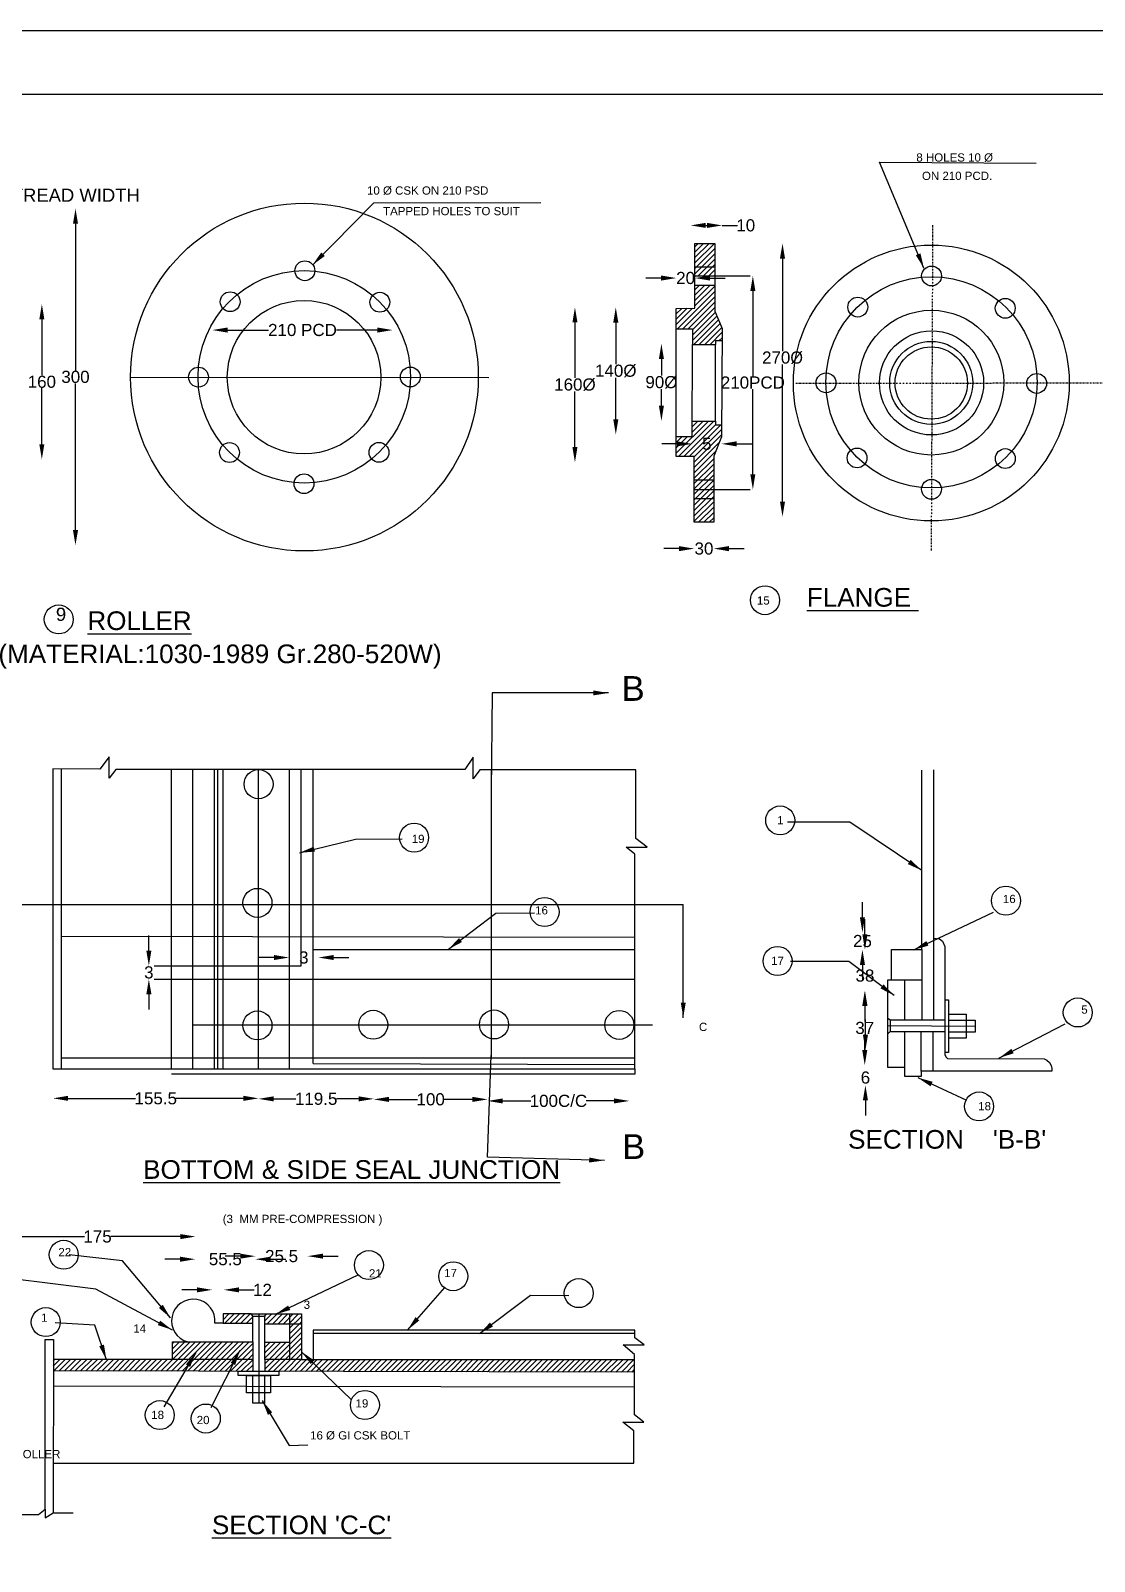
# Model space of a CAD drawing. Header units: metres. Extents: x 123 to 1660, y 133 to 921.
# Drawn here: x 846 to 1197, y 416 to 921 of the extents above; entities that cross this region are included whole.
import ezdxf

# ---------------------------------------------------------------- set-up
doc = ezdxf.new("R2010")
doc.units = ezdxf.units.M
doc.header["$MEASUREMENT"] = 0
doc.linetypes.add('DASHDOT', pattern=[1, 0.5, -0.25, 0, -0.25])
doc.layers.add('DIMENSION', color=7, linetype='Continuous')
doc.layers.add('TEXT', color=255, linetype='Continuous')
doc.styles.get("Standard").update_dxf_attribs({"font": 'ARIAL_1.TTF'})
doc.dimstyles.get("Standard").update_dxf_attribs({"dimtxt": 4, "dimasz": 5, "dimexe": 0.18, "dimexo": 0.0625, "dimgap": 0.09, "dimtad": 0, "dimtih": 1, "dimtoh": 1, "dimdec": 0, "dimzin": 0, "dimdsep": 46, "dimtxsty": 'Standard', "dimcen": 0, "dimse1": 1, "dimse2": 1, "dimadec": 0, "dimazin": 0, "dimtfac": 1, "dimtdec": 0, "dimtofl": 0, "dimtmove": 0, "dimatfit": 3, "dimfxl": 0, "dimtolj": 1, "dimtzin": 0, "dimarcsym": 0})
picture_1 = doc.add_image_def('image1.jpg', size_in_pixel=(7220, 3699))

# ---------------------------------------------------------------- blocks, each defined once
blk = doc.blocks.new('*D79')
at = {"layer": 'Defpoints', "color": 0}
for p in [(860.59, 861.99), (860.59, 751.09), (860.93, 751.09)]:
    blk.add_point(p, dxfattribs=at)
at = {"layer": 'DIMENSION', "color": 0, "lineweight": -2}
for p, q in [((860.93, 856.99), (860.93, 808.67)), ((860.93, 756.09), (860.93, 804.4))]:
    blk.add_line(p, q, dxfattribs=at)
at = {"layer": 'DIMENSION', "color": 0}
for points in [[(860.1, 856.99), (861.77, 856.99), (860.93, 861.99)], [(860.1, 756.09), (861.77, 756.09), (860.93, 751.09)]]:
    blk.add_solid(points, dxfattribs=at)
at = {"layer": 'DIMENSION', "color": 0, "insert": (860.93, 806.54), "char_height": 4, "attachment_point": 5}
blk.add_mtext('\\A1;300', dxfattribs=at)
blk = doc.blocks.new('*D80')
at = {"layer": 'Defpoints', "color": 0}
for p in [(848.45, 830.48), (849.85, 830.48), (848.45, 779.37)]:
    blk.add_point(p, dxfattribs=at)
at = {"layer": 'DIMENSION', "color": 0, "lineweight": -2}
for p, q in [((849.85, 825.48), (849.85, 807.06)), ((849.85, 784.37), (849.85, 802.79))]:
    blk.add_line(p, q, dxfattribs=at)
at = {"layer": 'DIMENSION', "color": 0}
for points in [[(849.02, 825.48), (850.68, 825.48), (849.85, 830.48)], [(849.02, 784.37), (850.68, 784.37), (849.85, 779.37)]]:
    blk.add_solid(points, dxfattribs=at)
at = {"layer": 'DIMENSION', "color": 0, "insert": (849.85, 804.92), "char_height": 4, "attachment_point": 5}
blk.add_mtext('\\A1;160', dxfattribs=at)
blk = doc.blocks.new('*D82')
at = {"layer": 'Defpoints', "color": 0}
for p in [(965.44, 823.84), (965.44, 821.98), (906.03, 788.69)]:
    blk.add_point(p, dxfattribs=at)
at = {"layer": 'DIMENSION', "color": 0, "lineweight": -2}
for p, q in [((911.03, 821.98), (924.54, 821.98)), ((960.44, 821.98), (946.93, 821.98))]:
    blk.add_line(p, q, dxfattribs=at)
at = {"layer": 'DIMENSION', "color": 0}
for points in [[(911.03, 822.81), (911.03, 821.14), (906.03, 821.98)], [(960.44, 822.81), (960.44, 821.14), (965.44, 821.98)]]:
    blk.add_solid(points, dxfattribs=at)
at = {"layer": 'DIMENSION', "color": 0, "insert": (935.74, 821.98), "char_height": 4, "attachment_point": 5}
blk.add_mtext('\\A1;210 PCD', dxfattribs=at)
blk = doc.blocks.new('*D83')
at = {"layer": 'Defpoints', "color": 0}
for p in [(1039.2, 829.5), (1025.52, 778.43), (1039.2, 778.43)]:
    blk.add_point(p, dxfattribs=at)
at = {"layer": 'DIMENSION', "color": 0, "lineweight": -2}
for p, q in [((1025.52, 824.5), (1025.52, 806.21)), ((1025.52, 783.43), (1025.52, 801.72))]:
    blk.add_line(p, q, dxfattribs=at)
at = {"layer": 'DIMENSION', "color": 0}
for points in [[(1024.69, 824.5), (1026.35, 824.5), (1025.52, 829.5)], [(1024.69, 783.43), (1026.35, 783.43), (1025.52, 778.43)]]:
    blk.add_solid(points, dxfattribs=at)
at = {"layer": 'DIMENSION', "color": 0, "insert": (1025.52, 803.96), "char_height": 4, "attachment_point": 5}
blk.add_mtext('\\A1;160Ø ', dxfattribs=at)
blk = doc.blocks.new('*D84')
at = {"layer": 'Defpoints', "color": 0}
for p in [(1043.92, 829.46), (1038.98, 787.55), (1043.92, 787.55)]:
    blk.add_point(p, dxfattribs=at)
at = {"layer": 'DIMENSION', "color": 0, "lineweight": -2}
for p, q in [((1038.98, 824.46), (1038.98, 810.75)), ((1038.98, 792.55), (1038.98, 806.26))]:
    blk.add_line(p, q, dxfattribs=at)
at = {"layer": 'DIMENSION', "color": 0}
for points in [[(1038.15, 824.46), (1039.82, 824.46), (1038.98, 829.46)], [(1038.15, 792.55), (1039.82, 792.55), (1038.98, 787.55)]]:
    blk.add_solid(points, dxfattribs=at)
at = {"layer": 'DIMENSION', "color": 0, "insert": (1038.98, 808.51), "char_height": 4, "attachment_point": 5}
blk.add_mtext('\\A1;140Ø', dxfattribs=at)
blk = doc.blocks.new('*D85')
at = {"layer": 'Defpoints', "color": 0}
for p in [(1051.66, 817.47), (1051.66, 792.03), (1054.02, 792.03)]:
    blk.add_point(p, dxfattribs=at)
at = {"layer": 'DIMENSION', "color": 0, "lineweight": -2}
for p, q in [((1054.02, 812.47), (1054.02, 807)), ((1054.02, 797.03), (1054.02, 802.51))]:
    blk.add_line(p, q, dxfattribs=at)
at = {"layer": 'DIMENSION', "color": 0}
for points in [[(1053.18, 812.47), (1054.85, 812.47), (1054.02, 817.47)], [(1053.18, 797.03), (1054.85, 797.03), (1054.02, 792.03)]]:
    blk.add_solid(points, dxfattribs=at)
at = {"layer": 'DIMENSION', "color": 0, "insert": (1054.02, 804.75), "char_height": 4, "attachment_point": 5}
blk.add_mtext('\\A1;90Ø ', dxfattribs=at)
blk = doc.blocks.new('*D86')
at = {"layer": 'Defpoints', "color": 0}
for p in [(1063.65, 855.67), (1074.05, 856.46), (1074.05, 855.67)]:
    blk.add_point(p, dxfattribs=at)
at = {"layer": 'DIMENSION', "color": 0, "lineweight": -2}
for p, q in [((1068.65, 856.46), (1069.05, 856.46)), ((1074.05, 856.46), (1079.05, 856.46))]:
    blk.add_line(p, q, dxfattribs=at)
at = {"layer": 'DIMENSION', "color": 0}
for points in [[(1068.65, 857.29), (1068.65, 855.63), (1063.65, 856.46)], [(1069.05, 857.29), (1069.05, 855.63), (1074.05, 856.46)]]:
    blk.add_solid(points, dxfattribs=at)
at = {"layer": 'DIMENSION', "color": 0, "insert": (1081.81, 856.46), "char_height": 4, "attachment_point": 5}
blk.add_mtext('\\A1;10', dxfattribs=at)
blk = doc.blocks.new('*D87')
at = {"layer": 'Defpoints', "color": 0}
for p in [(1065.05, 839.11), (1058.91, 829.11), (1065.05, 829.11)]:
    blk.add_point(p, dxfattribs=at)
at = {"layer": 'DIMENSION', "color": 0, "lineweight": -2}
for p, q in [((1053.91, 839.11), (1048.91, 839.11)), ((1070.05, 839.11), (1075.05, 839.11))]:
    blk.add_line(p, q, dxfattribs=at)
at = {"layer": 'DIMENSION', "color": 0}
for points in [[(1053.91, 839.94), (1053.91, 838.28), (1058.91, 839.11)], [(1070.05, 839.94), (1070.05, 838.28), (1065.05, 839.11)]]:
    blk.add_solid(points, dxfattribs=at)
at = {"layer": 'DIMENSION', "color": 0, "insert": (1061.98, 839.11), "char_height": 4, "attachment_point": 5}
blk.add_mtext('\\A1;20', dxfattribs=at)
blk = doc.blocks.new('*D88')
at = {"layer": 'Defpoints', "color": 0}
for p in [(1064.13, 786.86), (1073.8, 786.76), (1073.8, 784.48)]:
    blk.add_point(p, dxfattribs=at)
at = {"layer": 'DIMENSION', "color": 0, "lineweight": -2}
for p, q in [((1059.13, 784.48), (1054.13, 784.48)), ((1078.8, 784.48), (1083.8, 784.48))]:
    blk.add_line(p, q, dxfattribs=at)
at = {"layer": 'DIMENSION', "color": 0}
for points in [[(1059.13, 785.32), (1059.13, 783.65), (1064.13, 784.48)], [(1078.8, 785.32), (1078.8, 783.65), (1073.8, 784.48)]]:
    blk.add_solid(points, dxfattribs=at)
at = {"layer": 'DIMENSION', "color": 0, "insert": (1068.97, 784.48), "char_height": 4, "attachment_point": 5}
blk.add_mtext('\\A1;5', dxfattribs=at)
blk = doc.blocks.new('*D89')
at = {"layer": 'Defpoints', "color": 0}
for p in [(1064.84, 758.64), (1071.24, 758.64), (1071.24, 749.96)]:
    blk.add_point(p, dxfattribs=at)
at = {"layer": 'DIMENSION', "color": 0, "lineweight": -2}
for p, q in [((1059.84, 749.96), (1054.84, 749.96)), ((1076.24, 749.96), (1081.24, 749.96))]:
    blk.add_line(p, q, dxfattribs=at)
at = {"layer": 'DIMENSION', "color": 0}
for points in [[(1059.84, 750.79), (1059.84, 749.12), (1064.84, 749.96)], [(1076.24, 750.79), (1076.24, 749.12), (1071.24, 749.96)]]:
    blk.add_solid(points, dxfattribs=at)
at = {"layer": 'DIMENSION', "color": 0, "insert": (1068.04, 749.96), "char_height": 4, "attachment_point": 5}
blk.add_mtext('\\A1;30', dxfattribs=at)
blk = doc.blocks.new('*D90')
at = {"layer": 'Defpoints', "color": 0}
for p in [(1080.69, 839.84), (1084.15, 839.84), (1083.24, 769.49)]:
    blk.add_point(p, dxfattribs=at)
at = {"layer": 'DIMENSION', "color": 0, "lineweight": -2}
for p, q in [((1084.15, 834.84), (1084.15, 806.82)), ((1084.15, 774.49), (1084.15, 802.51))]:
    blk.add_line(p, q, dxfattribs=at)
at = {"layer": 'DIMENSION', "color": 0}
for points in [[(1083.31, 834.84), (1084.98, 834.84), (1084.15, 839.84)], [(1083.31, 774.49), (1084.98, 774.49), (1084.15, 769.49)]]:
    blk.add_solid(points, dxfattribs=at)
at = {"layer": 'DIMENSION', "color": 0, "insert": (1084.15, 804.66), "char_height": 4, "attachment_point": 5}
blk.add_mtext('\\A1;210PCD', dxfattribs=at)
blk = doc.blocks.new('*D91')
at = {"layer": 'Defpoints', "color": 0}
for p in [(1071.59, 850.5), (1071.24, 760.46), (1093.92, 760.46)]:
    blk.add_point(p, dxfattribs=at)
at = {"layer": 'DIMENSION', "color": 0, "lineweight": -2}
for p, q in [((1093.92, 845.5), (1093.92, 815.07)), ((1093.92, 765.46), (1093.92, 810.61))]:
    blk.add_line(p, q, dxfattribs=at)
at = {"layer": 'DIMENSION', "color": 0}
for points in [[(1093.08, 845.5), (1094.75, 845.5), (1093.92, 850.5)], [(1093.08, 765.46), (1094.75, 765.46), (1093.92, 760.46)]]:
    blk.add_solid(points, dxfattribs=at)
at = {"layer": 'DIMENSION', "color": 0, "insert": (1093.92, 812.84), "char_height": 4, "attachment_point": 5}
blk.add_mtext('\\A1;270{\\fCalisto MT|b0|i0|c0|p18;Ø}', dxfattribs=at)
blk = doc.blocks.new('*D94')
at = {"layer": 'Defpoints', "color": 0}
for p in [(853.5, 578.53), (921.26, 578.53), (921.26, 568.83)]:
    blk.add_point(p, dxfattribs=at)
at = {"layer": 'DIMENSION', "color": 0, "lineweight": -2}
for p, q in [((858.5, 568.83), (880.72, 568.83)), ((916.26, 568.83), (894.05, 568.83))]:
    blk.add_line(p, q, dxfattribs=at)
at = {"layer": 'DIMENSION', "color": 0}
for points in [[(858.5, 569.67), (858.5, 568), (853.5, 568.83)], [(916.26, 569.67), (916.26, 568), (921.26, 568.83)]]:
    blk.add_solid(points, dxfattribs=at)
at = {"layer": 'DIMENSION', "color": 0, "insert": (887.38, 568.83), "char_height": 4, "attachment_point": 5}
blk.add_mtext('\\A1;155.5', dxfattribs=at)
blk = doc.blocks.new('*D95')
at = {"layer": 'Defpoints', "color": 0}
for p in [(921.26, 568.83), (959.21, 568.83), (959.21, 568.66)]:
    blk.add_point(p, dxfattribs=at)
at = {"layer": 'DIMENSION', "color": 0, "lineweight": -2}
for p, q in [((926.26, 568.66), (933.57, 568.66)), ((954.21, 568.66), (946.9, 568.66))]:
    blk.add_line(p, q, dxfattribs=at)
at = {"layer": 'DIMENSION', "color": 0}
for points in [[(926.26, 569.5), (926.26, 567.83), (921.26, 568.66)], [(954.21, 569.5), (954.21, 567.83), (959.21, 568.66)]]:
    blk.add_solid(points, dxfattribs=at)
at = {"layer": 'DIMENSION', "color": 0, "insert": (940.24, 568.66), "char_height": 4, "attachment_point": 5}
blk.add_mtext('\\A1;119.5', dxfattribs=at)
blk = doc.blocks.new('*D96')
at = {"layer": 'Defpoints', "color": 0}
for p in [(959.21, 568.66), (996.74, 568.66), (996.74, 568.49)]:
    blk.add_point(p, dxfattribs=at)
at = {"layer": 'DIMENSION', "color": 0, "lineweight": -2}
for p, q in [((964.21, 568.49), (973.66, 568.49)), ((991.74, 568.49), (982.29, 568.49))]:
    blk.add_line(p, q, dxfattribs=at)
at = {"layer": 'DIMENSION', "color": 0}
for points in [[(964.21, 569.32), (964.21, 567.66), (959.21, 568.49)], [(991.74, 569.32), (991.74, 567.66), (996.74, 568.49)]]:
    blk.add_solid(points, dxfattribs=at)
at = {"layer": 'DIMENSION', "color": 0, "insert": (977.98, 568.49), "char_height": 4, "attachment_point": 5}
blk.add_mtext('\\A1;100', dxfattribs=at)
blk = doc.blocks.new('*D97')
at = {"layer": 'Defpoints', "color": 0}
for p in [(996.74, 568.66), (1043.43, 568.66), (1043.43, 567.98)]:
    blk.add_point(p, dxfattribs=at)
at = {"layer": 'DIMENSION', "color": 0, "lineweight": -2}
for p, q in [((1001.74, 567.98), (1010.94, 567.98)), ((1038.43, 567.98), (1029.23, 567.98))]:
    blk.add_line(p, q, dxfattribs=at)
at = {"layer": 'DIMENSION', "color": 0}
for points in [[(1001.74, 568.81), (1001.74, 567.15), (996.74, 567.98)], [(1038.43, 568.81), (1038.43, 567.15), (1043.43, 567.98)]]:
    blk.add_solid(points, dxfattribs=at)
at = {"layer": 'DIMENSION', "color": 0, "insert": (1020.08, 567.98), "char_height": 4, "attachment_point": 5}
blk.add_mtext('\\A1;100C/C ', dxfattribs=at)
blk = doc.blocks.new('*D98')
at = {"layer": 'Defpoints', "color": 0}
for p in [(885.11, 612.47), (886.82, 612.47), (886.9, 608.14)]:
    blk.add_point(p, dxfattribs=at)
at = {"layer": 'DIMENSION', "color": 0, "lineweight": -2}
for p, q in [((885.11, 617.47), (885.11, 622.47)), ((885.11, 603.14), (885.11, 598.14))]:
    blk.add_line(p, q, dxfattribs=at)
at = {"layer": 'DIMENSION', "color": 0}
for points in [[(884.28, 617.47), (885.95, 617.47), (885.11, 612.47)], [(884.28, 603.14), (885.95, 603.14), (885.11, 608.14)]]:
    blk.add_solid(points, dxfattribs=at)
at = {"layer": 'DIMENSION', "color": 0, "insert": (885.11, 610.31), "char_height": 4, "attachment_point": 5}
blk.add_mtext('\\A1;3', dxfattribs=at)
blk = doc.blocks.new('*D99')
at = {"layer": 'Defpoints', "color": 0}
for p in [(835.91, 523.52), (900.48, 523.52), (900.48, 523.28)]:
    blk.add_point(p, dxfattribs=at)
at = {"layer": 'DIMENSION', "color": 0, "lineweight": -2}
for p, q in [((840.91, 523.28), (863.86, 523.28)), ((895.48, 523.28), (872.53, 523.28))]:
    blk.add_line(p, q, dxfattribs=at)
at = {"layer": 'DIMENSION', "color": 0}
for points in [[(840.91, 524.12), (840.91, 522.45), (835.91, 523.28)], [(895.48, 524.12), (895.48, 522.45), (900.48, 523.28)]]:
    blk.add_solid(points, dxfattribs=at)
at = {"layer": 'DIMENSION', "color": 0, "insert": (868.2, 523.28), "char_height": 4, "attachment_point": 5}
blk.add_mtext('\\A1;175', dxfattribs=at)
blk = doc.blocks.new('*D100')
at = {"layer": 'Defpoints', "color": 0}
for p in [(920.21, 515.83), (900.4, 514.15), (920.21, 514.15)]:
    blk.add_point(p, dxfattribs=at)
at = {"layer": 'DIMENSION', "color": 0, "lineweight": -2}
for p, q in [((895.4, 515.83), (890.4, 515.83)), ((925.21, 515.83), (930.21, 515.83))]:
    blk.add_line(p, q, dxfattribs=at)
at = {"layer": 'DIMENSION', "color": 0}
for points in [[(895.4, 516.66), (895.4, 514.99), (900.4, 515.83)], [(925.21, 516.66), (925.21, 514.99), (920.21, 515.83)]]:
    blk.add_solid(points, dxfattribs=at)
at = {"layer": 'DIMENSION', "color": 0, "insert": (910.31, 515.83), "char_height": 4, "attachment_point": 5}
blk.add_mtext('\\A1;55.5', dxfattribs=at)
blk = doc.blocks.new('*D101')
at = {"layer": 'Defpoints', "color": 0}
for p in [(937.49, 516.83), (920.21, 514.15), (937.49, 514.15)]:
    blk.add_point(p, dxfattribs=at)
at = {"layer": 'DIMENSION', "color": 0, "lineweight": -2}
for p, q in [((915.21, 516.83), (910.21, 516.83)), ((942.49, 516.83), (947.49, 516.83))]:
    blk.add_line(p, q, dxfattribs=at)
at = {"layer": 'DIMENSION', "color": 0}
for points in [[(915.21, 517.67), (915.21, 516), (920.21, 516.83)], [(942.49, 517.67), (942.49, 516), (937.49, 516.83)]]:
    blk.add_solid(points, dxfattribs=at)
at = {"layer": 'DIMENSION', "color": 0, "insert": (928.85, 516.83), "char_height": 4, "attachment_point": 5}
blk.add_mtext('\\A1;25.5', dxfattribs=at)
blk = doc.blocks.new('*D102')
at = {"layer": 'Defpoints', "color": 0}
for p in [(909.81, 505.73), (905.99, 499.01), (909.81, 499.01)]:
    blk.add_point(p, dxfattribs=at)
at = {"layer": 'DIMENSION', "color": 0, "lineweight": -2}
for p, q in [((900.99, 505.73), (895.99, 505.73)), ((914.81, 505.73), (919.81, 505.73))]:
    blk.add_line(p, q, dxfattribs=at)
at = {"layer": 'DIMENSION', "color": 0}
for points in [[(900.99, 506.56), (900.99, 504.89), (905.99, 505.73)], [(914.81, 506.56), (914.81, 504.89), (909.81, 505.73)]]:
    blk.add_solid(points, dxfattribs=at)
at = {"layer": 'DIMENSION', "color": 0, "insert": (922.55, 505.73), "char_height": 4, "attachment_point": 5}
blk.add_mtext('\\A1;12', dxfattribs=at)
blk = doc.blocks.new('*D116')
at = {"layer": 'Defpoints', "color": 0}
for p in [(1123.46, 623.47), (1120.26, 617.82), (1123.46, 617.82)]:
    blk.add_point(p, dxfattribs=at)
at = {"layer": 'DIMENSION', "color": 0, "lineweight": -2}
for p, q in [((1120.26, 628.47), (1120.26, 633.47)), ((1120.26, 612.82), (1120.26, 607.82))]:
    blk.add_line(p, q, dxfattribs=at)
at = {"layer": 'DIMENSION', "color": 0}
for points in [[(1119.42, 628.47), (1121.09, 628.47), (1120.26, 623.47)], [(1119.42, 612.82), (1121.09, 612.82), (1120.26, 617.82)]]:
    blk.add_solid(points, dxfattribs=at)
at = {"layer": 'DIMENSION', "color": 0, "insert": (1120.26, 620.65), "char_height": 4, "attachment_point": 5}
blk.add_mtext('\\A1;25', dxfattribs=at)
blk = doc.blocks.new('*D117')
at = {"layer": 'Defpoints', "color": 0}
for p in [(1120.26, 617.82), (1120.26, 604.26), (1121.09, 604.26)]:
    blk.add_point(p, dxfattribs=at)
at = {"layer": 'DIMENSION', "color": 0, "lineweight": -2}
for p, q in [((1121.09, 622.82), (1121.09, 627.82)), ((1121.09, 599.26), (1121.09, 594.26))]:
    blk.add_line(p, q, dxfattribs=at)
at = {"layer": 'DIMENSION', "color": 0}
for points in [[(1120.26, 622.82), (1121.92, 622.82), (1121.09, 617.82)], [(1120.26, 599.26), (1121.92, 599.26), (1121.09, 604.26)]]:
    blk.add_solid(points, dxfattribs=at)
at = {"layer": 'DIMENSION', "color": 0, "insert": (1121.09, 609.26), "char_height": 4, "attachment_point": 5}
blk.add_mtext('\\A1;38', dxfattribs=at)
blk = doc.blocks.new('*D118')
at = {"layer": 'Defpoints', "color": 0}
for p in [(1121.09, 604.26), (1121.02, 579.76), (1121.09, 579.76)]:
    blk.add_point(p, dxfattribs=at)
at = {"layer": 'DIMENSION', "color": 0, "lineweight": -2}
for p, q in [((1121.02, 599.26), (1121.02, 594.14)), ((1121.02, 584.76), (1121.02, 589.88))]:
    blk.add_line(p, q, dxfattribs=at)
at = {"layer": 'DIMENSION', "color": 0}
for points in [[(1120.18, 599.26), (1121.85, 599.26), (1121.02, 604.26)], [(1120.18, 584.76), (1121.85, 584.76), (1121.02, 579.76)]]:
    blk.add_solid(points, dxfattribs=at)
at = {"layer": 'DIMENSION', "color": 0, "insert": (1121.02, 592.01), "char_height": 4, "attachment_point": 5}
blk.add_mtext('\\A1;37', dxfattribs=at)
blk = doc.blocks.new('*D119')
at = {"layer": 'Defpoints', "color": 0}
for p in [(1121.02, 584.76), (1121.02, 573.16), (1121.24, 573.16)]:
    blk.add_point(p, dxfattribs=at)
at = {"layer": 'DIMENSION', "color": 0, "lineweight": -2}
for p, q in [((1121.24, 589.76), (1121.24, 594.76)), ((1121.24, 568.16), (1121.24, 563.16))]:
    blk.add_line(p, q, dxfattribs=at)
at = {"layer": 'DIMENSION', "color": 0}
for points in [[(1120.41, 589.76), (1122.08, 589.76), (1121.24, 584.76)], [(1120.41, 568.16), (1122.08, 568.16), (1121.24, 573.16)]]:
    blk.add_solid(points, dxfattribs=at)
at = {"layer": 'DIMENSION', "color": 0, "insert": (1121.24, 575.66), "char_height": 4, "attachment_point": 5}
blk.add_mtext('\\A1;6', dxfattribs=at)
blk = doc.blocks.new('*D120')
at = {"layer": 'Defpoints', "color": 0}
for p in [(931.34, 616.38), (941.03, 616.38), (941.03, 615.23)]:
    blk.add_point(p, dxfattribs=at)
at = {"layer": 'DIMENSION', "color": 0, "lineweight": -2}
for p, q in [((926.34, 615.23), (921.34, 615.23)), ((946.03, 615.23), (951.03, 615.23))]:
    blk.add_line(p, q, dxfattribs=at)
at = {"layer": 'DIMENSION', "color": 0}
for points in [[(926.34, 616.06), (926.34, 614.4), (931.34, 615.23)], [(946.03, 616.06), (946.03, 614.4), (941.03, 615.23)]]:
    blk.add_solid(points, dxfattribs=at)
at = {"layer": 'DIMENSION', "color": 0, "insert": (936.18, 615.23), "char_height": 4, "attachment_point": 5}
blk.add_mtext('\\A1;3', dxfattribs=at)

msp = doc.modelspace()

# ---------------------------------------------------------------- hatches: boundary and pattern name
at = {"layer": 'DIMENSION'}
h = msp.add_hatch(dxfattribs=at)
h.set_pattern_fill('ANSI31', color=256, scale=10, style=0)
h.paths.add_polyline_path([(1071.59, 828.18), (1071.59, 836.74), (1070.44, 836.74), (1065.05, 836.74), (1065.05, 829.18), (1058.91, 829.11), (1058.91, 822.43), (1064.24, 822.43), (1064.24, 817.25), (1071.93, 817.25), (1071.93, 818.54), (1074, 818.53), (1074.03, 822.52)])
h.paths.add_polyline_path([(1073.83, 790.78), (1071.83, 790.79), (1071.83, 792.01), (1064.15, 792.01), (1064.13, 786.86), (1058.91, 786.86), (1058.91, 780.35), (1064.84, 780.35), (1064.84, 758.64), (1071.24, 758.64), (1071.24, 780.44), (1073.8, 786.76)])
h.paths.add_polyline_path([(1071.59, 850.5), (1065.05, 850.5), (1065.05, 839.84), (1071.59, 839.84)])
h.paths.add_polyline_path([(1066.64, 787.52), (1071.29, 787.52), (1071.29, 781.45), (1066.64, 781.45)], flags=24)
h = msp.add_hatch(dxfattribs=at)
h.set_pattern_fill('ANSI31', color=256, scale=10, style=0)
h.paths.add_polyline_path([(919.34, 482.84), (892.87, 482.89), (853.63, 482.89), (853.63, 479.02), (914.59, 478.9), (919.33, 478.9)])
h.paths.add_polyline_path([(1045.13, 482.76), (939.28, 482.76), (935.4, 482.76), (923.35, 482.76), (923.34, 478.9), (927.97, 478.9), (927.97, 478.88), (1045.13, 478.65)])
h.paths.add_polyline_path([(935.4, 494.58), (931.46, 494.58), (931.46, 482.76), (935.4, 482.76)])
h.paths.add_polyline_path([(935.4, 497.79), (931.46, 497.79), (931.46, 494.58), (935.4, 494.58)])
h.paths.add_polyline_path([(931.46, 497.79), (923.89, 497.79), (923.35, 497.04), (923.35, 494.58), (931.46, 494.58)])
h.paths.add_polyline_path([(919.33, 497.05), (918.8, 497.79), (909.56, 497.79), (909.56, 494.74), (919.33, 494.74)])
h.paths.add_polyline_path([(919.35, 488.58), (892.87, 488.58), (892.87, 482.89), (919.34, 482.84)])
h.paths.add_polyline_path([(931.46, 488.33), (923.35, 488.33), (923.35, 482.76), (931.46, 482.76)])

# ---------------------------------------------------------------- linework, layer by layer
at = {"layer": 'DIMENSION', "linetype": 'DASHDOT'}
for points in [[(1143.39, 856.49), (1142.91, 749.29)], [(1098.34, 804.48), (1222.92, 804.58)]]:
    msp.add_lwpolyline(points, dxfattribs=at)
at = {"layer": 'TEXT'}
for points in [[(274.42, 899.66), (1477.56, 899.66), (1477.56, 191.11), (274.42, 191.11)], [(914.59, 478.9), (927.97, 478.9), (927.97, 477.53), (914.59, 477.53)], [(917.31, 477.53), (925.25, 477.53), (925.25, 471.76), (917.31, 471.76)], [(919.32, 477.53), (923.21, 477.53), (923.21, 468.4), (919.32, 468.4)]]:
    msp.add_lwpolyline(points, close=True, dxfattribs=at)
for points in [[(1065.05, 829.18), (1065.05, 850.5), (1071.59, 850.5), (1071.59, 828.18), (1074.03, 822.52), (1073.8, 786.76), (1071.24, 780.44), (1071.24, 758.64), (1064.84, 758.64), (1064.84, 780.35), (1058.91, 780.35), (1058.91, 829.11), (1065.05, 829.18)], [(1065.05, 842.8), (1071.59, 842.8)], [(1065.05, 839.84), (1083.27, 839.84)], [(1065.05, 836.74), (1070.44, 836.74), (1071.59, 836.74)], [(1058.91, 822.43), (1064.24, 822.43), (1064.24, 817.25), (1071.93, 817.25), (1071.93, 818.54), (1074, 818.53)], [(1058.91, 786.86), (1064.13, 786.86), (1064.24, 817.25)], [(1064.15, 792.01), (1071.83, 792.01), (1071.83, 817.25)], [(879.07, 806.5), (997.15, 806.32)], [(1071.83, 792.01), (1071.83, 790.79), (1073.83, 790.78)], [(1071.24, 772.53), (1064.84, 772.53)], [(1064.84, 769.49), (1083.24, 769.49)], [(1064.84, 766.45), (1071.24, 766.45)], [(853.5, 677.42), (853.5, 578.53), (1045.28, 578.53), (1045.28, 649.29), (1042.38, 651.62), (1049.29, 651.62), (1045.56, 654.42), (1045.56, 677.05), (994.18, 677.05), (992.01, 674.16), (992.01, 681.23), (989.28, 677.13), (874.22, 677.13), (872.04, 674.34), (872.04, 681.41), (868.93, 677.28), (853.5, 677.42)], [(856.2, 677.4), (856.2, 578.53)], [(892.61, 578.53), (892.61, 677.13)], [(899.6, 578.53), (899.6, 677.13)], [(906.72, 578.53), (906.72, 677.13)], [(907.8, 578.53), (907.8, 677.13)], [(909.6, 578.53), (909.6, 677.13)], [(921.26, 578.53), (921.26, 677.13)], [(931.5, 578.53), (931.5, 677.13)], [(935.34, 612.47), (935.34, 677.13)], [(939.21, 580.26), (939.21, 677.13)], [(997.98, 582.19), (997.98, 677.05)], [(1182.71, 577.82), (1139.65, 577.82), (1139.65, 576.07), (1134.19, 576.07), (1134.19, 578.97), (1128.59, 578.97), (1128.59, 607.83), (1129.84, 607.83), (1129.84, 617.82), (1139.78, 617.82), (1139.78, 676.92)], [(1143.71, 677.07), (1143.71, 621.63), (1145.67, 621.36), (1146.59, 620.66), (1147.38, 618.81), (1147.38, 601.33), (1148.65, 601.33), (1148.65, 596.58), (1154.42, 596.58), (1154.42, 588.65), (1148.58, 588.65), (1148.58, 583.91), (1147.36, 583.91), (1147.4, 583.18), (1147.8, 582.45), (1148.34, 581.99), (1180.12, 581.8), (1181.04, 581.45), (1181.89, 580.62), (1182.5, 579.61), (1182.64, 578.71), (1182.71, 577.82)], [(1045.28, 621.78), (856.2, 622.15)], [(1143.71, 621.63), (1143.71, 594.71)], [(939.21, 617.89), (1045.28, 617.89)], [(1139.78, 617.82), (1139.78, 594.71)], [(886.82, 612.47), (935.34, 612.47)], [(886.9, 608.14), (1045.28, 608.14)], [(1129.84, 607.83), (1139.78, 607.83)], [(1134.08, 607.83), (1134.08, 594.71)], [(1147.38, 601.33), (1147.36, 583.91)], [(1128.59, 595.29), (1129.41, 594.71), (1129.41, 590.85), (1128.59, 590.11)], [(1148.65, 596.58), (1148.65, 588.65)], [(899.6, 593.04), (1051.03, 593.04)], [(1128.59, 592.8), (1157.44, 592.59)], [(1129.41, 594.71), (1147.37, 594.71)], [(1129.41, 590.85), (1147.46, 590.85)], [(1134.19, 578.97), (1134.19, 590.85)], [(1139.65, 577.82), (1139.65, 590.85)], [(1143.6, 577.82), (1143.6, 590.85)], [(1148.65, 594.56), (1157.44, 594.56), (1157.44, 590.61), (1148.65, 590.61)], [(856.2, 582.19), (1045.28, 582.19)], [(939.21, 580.26), (1045.28, 579.97)], [(1045.28, 578.53), (1045.28, 576.85), (892.61, 576.85)], [(909.56, 494.74), (919.33, 494.74)], [(918.8, 497.79), (935.4, 497.79), (935.4, 482.76), (939.28, 482.76)], [(919.33, 497.05), (923.35, 497.05)], [(921.33, 497.79), (921.32, 468.35)], [(923.35, 482.76), (923.35, 497.04), (923.89, 497.79)], [(923.35, 494.58), (935.4, 494.58)], [(931.46, 497.79), (931.46, 482.76)], [(850.97, 433.42), (850.97, 489.33), (853.65, 489.33), (853.54, 432.26)], [(853.57, 448.65), (1044.98, 448.65), (1044.98, 459.29), (1041.31, 462.17), (1048.17, 462.17), (1045.13, 464.56), (1045.13, 484.44), (1041.36, 487.64), (1048.33, 487.64), (1045.23, 489.88), (1045.23, 492.5), (939.28, 492.5), (939.28, 482.76), (1045.13, 482.76)], [(1045.23, 491.35), (939.28, 491.35)], [(853.63, 482.89), (892.87, 482.89), (892.87, 488.58), (919.35, 488.58), (919.33, 478.89)], [(931.46, 488.33), (923.35, 488.33)], [(892.87, 482.89), (919.34, 482.84)], [(935.4, 482.76), (923.35, 482.76), (923.34, 478.89)], [(853.62, 474.16), (1045.13, 473.81)], [(1045.13, 478.65), (853.63, 479.02)], [(841.08, 431.66), (848.77, 431.66), (850.97, 433.42), (850.91, 430.62), (853.54, 432.26), (860.16, 432.26)]]:
    msp.add_lwpolyline(points, dxfattribs=at)
msp.add_lwpolyline([(919.33, 488.58), (919.33, 497.05), (918.8, 497.79), (909.56, 497.79), (909.56, 494.74), (906.87, 494.74, 2.181674), (897.95, 488.58, 0.363959)], format="xyb", dxfattribs=at)
for centre, radius in [((936.37, 806.5), 57.3), ((1142.95, 804.53), 45.46), ((936.52, 841.52), 3.27), ((1143.04, 839.8), 3.27), ((936.33, 806.55), 35), ((1143.03, 804.75), 34.81), ((911.91, 831.31), 3.27), ((961.23, 831.14), 3.27), ((1118.73, 829.54), 3.27), ((1167.32, 829.15), 3.27), ((936.25, 806.43), 25.29), ((1142.96, 804.66), 23.86), ((1143.02, 804.57), 17.17), ((1142.92, 804.57), 13.68), ((1142.95, 804.53), 11.92), ((901.47, 806.47), 3.27), ((971.26, 806.52), 3.27), ((1108.26, 804.58), 3.27), ((1177.69, 804.39), 3.27), ((911.69, 781.62), 3.27), ((960.94, 781.67), 3.27), ((1118.49, 779.84), 3.27), ((1167.33, 779.63), 3.27), ((936.24, 771.34), 3.27), ((1143.01, 769.51), 3.27), ((1088.15, 732.96), 4.78), ((855.41, 726.64), 4.78), ((921.26, 672.35), 4.78), ((921.26, 672.35), 4.78), ((1093.16, 660.42), 4.78), ((972.52, 654.73), 4.78), ((920.9, 633.24), 4.78), ((1167.56, 633.97), 4.78), ((1015.53, 630.24), 4.78), ((1092.29, 614.08), 4.78), ((1191.22, 597.13), 4.78), ((920.9, 592.87), 4.78), ((959.06, 593.08), 4.78), ((998.84, 593.17), 4.78), ((1040.14, 593.02), 4.78), ((1158.7, 566.18), 4.78), ((857.06, 517.31), 4.78), ((957.62, 513.9), 4.78), ((985.41, 510.2), 4.78), ((1026.77, 504.65), 4.78), ((851.14, 495.1), 4.78), ((888.71, 464.48), 4.78), ((956.32, 467.79), 4.78), ((903.88, 463.33), 4.78)]:
    msp.add_circle(centre, radius, dxfattribs=at)

# ---------------------------------------------------------------- texts
at = {"layer": 'DIMENSION'}
for s, height, p in [('8 HOLES 10 Ø ', 2.7121, (1138.02, 877.49)), ('ON 210 PCD.', 2.7121, (1139.88, 871.44)), ('EFFECTIVE TREAD WIDTH', 4.3517, (804.8, 864.23)), ('10 Ø CSK ON 210 PSD', 2.7121, (956.99, 866.6)), ('TAPPED HOLES TO SUIT', 2.7121, (962.3, 859.82)), ('%%UFLANGE ', 6.147, (1101.94, 730.84)), ('15', 2.712, (1085.49, 731.52)), ('9', 4.35, (854.48, 726.15)), ('%%UROLLER', 6.147, (864.85, 723.14)), ('(MATERIAL:1030-1989 Gr.280-520W)', 6.1475, (835.53, 712.22)), ('B', 8.17, (1040.9, 699.8)), ('1', 2.71, (1092.14, 659.1)), ('19', 2.712, (971.74, 652.97)), ('16', 2.712, (1166.55, 633.17)), ('16', 2.712, (1012.4, 629.44)), ('17', 2.712, (1090.18, 612.81)), ('5', 2.71, (1192.39, 596.73)), ('C', 2.71, (1066.39, 591.02)), ('18', 2.712, (1158.41, 564.9)), ('B', 8.17, (1041.06, 548.85)), ("SECTION    'B-B'", 6.1475, (1115.53, 552.25)), ('%%UBOTTOM & SIDE SEAL JUNCTION', 6.1475, (883.23, 542.31)), ('(3  MM PRE-COMPRESSION )', 2.7121, (909.45, 527.75)), ('22', 2.712, (855.3, 516.82)), ('21', 2.712, (957.63, 509.81)), ('17', 2.712, (982.45, 509.94)), ('3', 2.71, (936.13, 499.46)), ('1', 2.71, (849.6, 495.2)), ('14', 2.712, (879.99, 491.62)), ('19', 2.712, (953.22, 466.97)), ('18', 2.712, (885.9, 463.17)), ('20', 2.712, (900.88, 461.49)), ('16 Ø GI CSK BOLT', 2.7121, (938.24, 456.43)), ('CL OF ROLLER ', 2.7121, (828.6, 450.27)), ("%%USECTION 'C-C'", 6.1475, (905.89, 425.2))]:
    msp.add_text(s, height=height, dxfattribs=at).set_placement(p)

# ---------------------------------------------------------------- dimensions: what is measured, and where the dimension line sits
for base, p1, p2, text, picture, middle in [((860.93, 751.09), (860.59, 861.99), (860.59, 751.09), '300', '*D79', (860.93, 806.54)), ((1084.15, 839.84), (1083.24, 769.49), (1080.69, 839.84), '210PCD', '*D90', (1084.15, 804.66)), ((849.85, 830.48), (848.45, 779.37), (848.45, 830.48), '160', '*D80', (849.85, 804.92)), ((1038.98, 787.55), (1043.92, 829.46), (1043.92, 787.55), '140Ø', '*D84', (1038.98, 808.51)), ((1054.02, 792.03), (1051.66, 817.47), (1051.66, 792.03), '90Ø ', '*D85', (1054.02, 804.75)), ((1120.26, 617.82), (1123.46, 623.47), (1123.46, 617.82), '25', '*D116', (1120.26, 620.65)), ((885.11, 612.47), (886.9, 608.14), (886.82, 612.47), '3', '*D98', (885.11, 610.31)), ((1121.02, 579.76), (1121.09, 604.26), (1121.09, 579.76), '37', '*D118', (1121.02, 592.01))]:
    dim = msp.add_linear_dim(base=base, p1=p1, p2=p2, angle=90, text=text, dimstyle='Standard', dxfattribs=at)
    dim.commit()
    dim.dimension.update_dxf_attribs({"geometry": picture, "text_midpoint": middle})
dim = msp.add_linear_dim(base=(1074.05, 856.46), p1=(1063.65, 855.67), p2=(1074.05, 855.67), dimstyle='Standard', dxfattribs=at)
dim.commit()
dim.dimension.update_dxf_attribs({"geometry": '*D86', "text_midpoint": (1081.81, 856.46)})
for base, p1, p2, text, picture, middle in [((1093.92, 760.46), (1071.59, 850.5), (1071.24, 760.46), '270{\\fCalisto MT|b0|i0|c0|p18;Ø}', '*D91', (1093.92, 812.84)), ((1025.52, 778.43), (1039.2, 829.5), (1039.2, 778.43), '160Ø ', '*D83', (1025.52, 803.96)), ((1121.09, 604.26), (1120.26, 617.82), (1120.26, 604.26), '38', '*D117', (1121.09, 609.26)), ((1121.24, 573.16), (1121.02, 584.76), (1121.02, 573.16), '6', '*D119', (1121.24, 575.66))]:
    dim = msp.add_linear_dim(base=base, p1=p1, p2=p2, angle=90, text=text, dimstyle='Standard', dxfattribs=at)
    dim.commit()
    dim.dimension.update_dxf_attribs({"geometry": picture, "text_midpoint": middle, "dimtype": 160})
for base, p1, p2, text, picture, middle in [((1065.05, 839.11), (1058.91, 829.11), (1065.05, 829.11), '20', '*D87', (1061.98, 839.11)), ((965.44, 821.98), (906.03, 788.69), (965.44, 823.84), '210 PCD', '*D82', (935.74, 821.98)), ((1073.8, 784.48), (1064.13, 786.86), (1073.8, 786.76), '5', '*D88', (1068.97, 784.48)), ((1071.24, 749.96), (1064.84, 758.64), (1071.24, 758.64), '30', '*D89', (1068.04, 749.96)), ((941.03, 615.23), (931.34, 616.38), (941.03, 616.38), '3', '*D120', (936.18, 615.23)), ((921.26, 568.83), (853.5, 578.53), (921.26, 578.53), '155.5', '*D94', (887.38, 568.83)), ((959.21, 568.66), (921.26, 568.83), (959.21, 568.83), '119.5', '*D95', (940.24, 568.66)), ((996.74, 568.49), (959.21, 568.66), (996.74, 568.66), '100', '*D96', (977.98, 568.49)), ((1043.43, 567.98), (996.74, 568.66), (1043.43, 568.66), '100C/C ', '*D97', (1020.08, 567.98)), ((900.48, 523.28), (835.91, 523.52), (900.48, 523.52), '175', '*D99', (868.2, 523.28)), ((920.21, 515.83), (900.4, 514.15), (920.21, 514.15), '55.5', '*D100', (910.31, 515.83)), ((937.49, 516.83), (920.21, 514.15), (937.49, 514.15), '25.5', '*D101', (928.85, 516.83)), ((909.81, 505.73), (905.99, 499.01), (909.81, 499.01), '12', '*D102', (922.55, 505.73))]:
    dim = msp.add_linear_dim(base=base, p1=p1, p2=p2, text=text, dimstyle='Standard', dxfattribs=at)
    dim.commit()
    dim.dimension.update_dxf_attribs({"geometry": picture, "text_midpoint": middle})

# ---------------------------------------------------------------- pictures from other files: only their frames are drawn
at = {"layer": 'TEXT'}
image = msp.add_image(picture_1, insert=(123.45, 133.2), size_in_units=(1537, 787.44), dxfattribs=dict(at, fade=35))
image.dxf.flags = 7

# ---------------------------------------------------------------- leaders
at = {"layer": 'DIMENSION'}
for points in [[(1140.54, 842.33), (1125.92, 877.26), (1177.47, 877)], [(938.99, 843.39), (959.23, 863.87), (1014.23, 864.04)], [(1036.53, 702.41), (998.2, 702.41), (997.9, 669.96)], [(1139.83, 643.92), (1116.07, 659.86), (1095.52, 659.86)], [(934.76, 649.75), (953.16, 654.24), (968.6, 654.34)], [(983.82, 617.96), (999.44, 629.84), (1012.17, 630.01)], [(1137.16, 617.76), (1163.41, 630.19)], [(1130.69, 602.7), (1115.79, 613.96), (1096.6, 613.96)], [(1165.26, 582.12), (1187.07, 593.34)], [(1035.21, 548.37), (996.69, 549.49), (997.92, 582.94)], [(1138.5, 575.65), (1154.56, 568.2)], [(892.28, 496.47), (876.43, 515.24), (858.81, 517.29)], [(892.85, 492.5), (867.6, 505.99), (839.27, 509.51)], [(926.84, 497.68), (954.13, 510.64)], [(970.3, 492.43), (982.66, 506.53)], [(994.02, 491.3), (1010.92, 503.95), (1023.48, 503.85)], [(871.12, 482.68), (867.31, 494.11), (854.24, 494.85)], [(900.54, 485.05), (890.07, 467.19)], [(915.08, 485.78), (905.48, 466.9)], [(935.43, 485.34), (951.72, 469.66)], [(922.49, 469.22), (931.36, 454.41), (937.47, 454.7)]]:
    msp.add_leader(points, dimstyle='Standard', override={"dimgap": 0.09, "dimtad": 0}, dxfattribs=at)
at = {"layer": 'TEXT'}
for points in [[(821.37, 594.99), (821.37, 632.69), (1061.13, 632.69)], [(1061.21, 595.39), (1061.21, 632.69)]]:
    msp.add_leader(points, dimstyle='Standard', override={"dimasz": 5}, dxfattribs=at)

doc.saveas('drawing.dxf')
